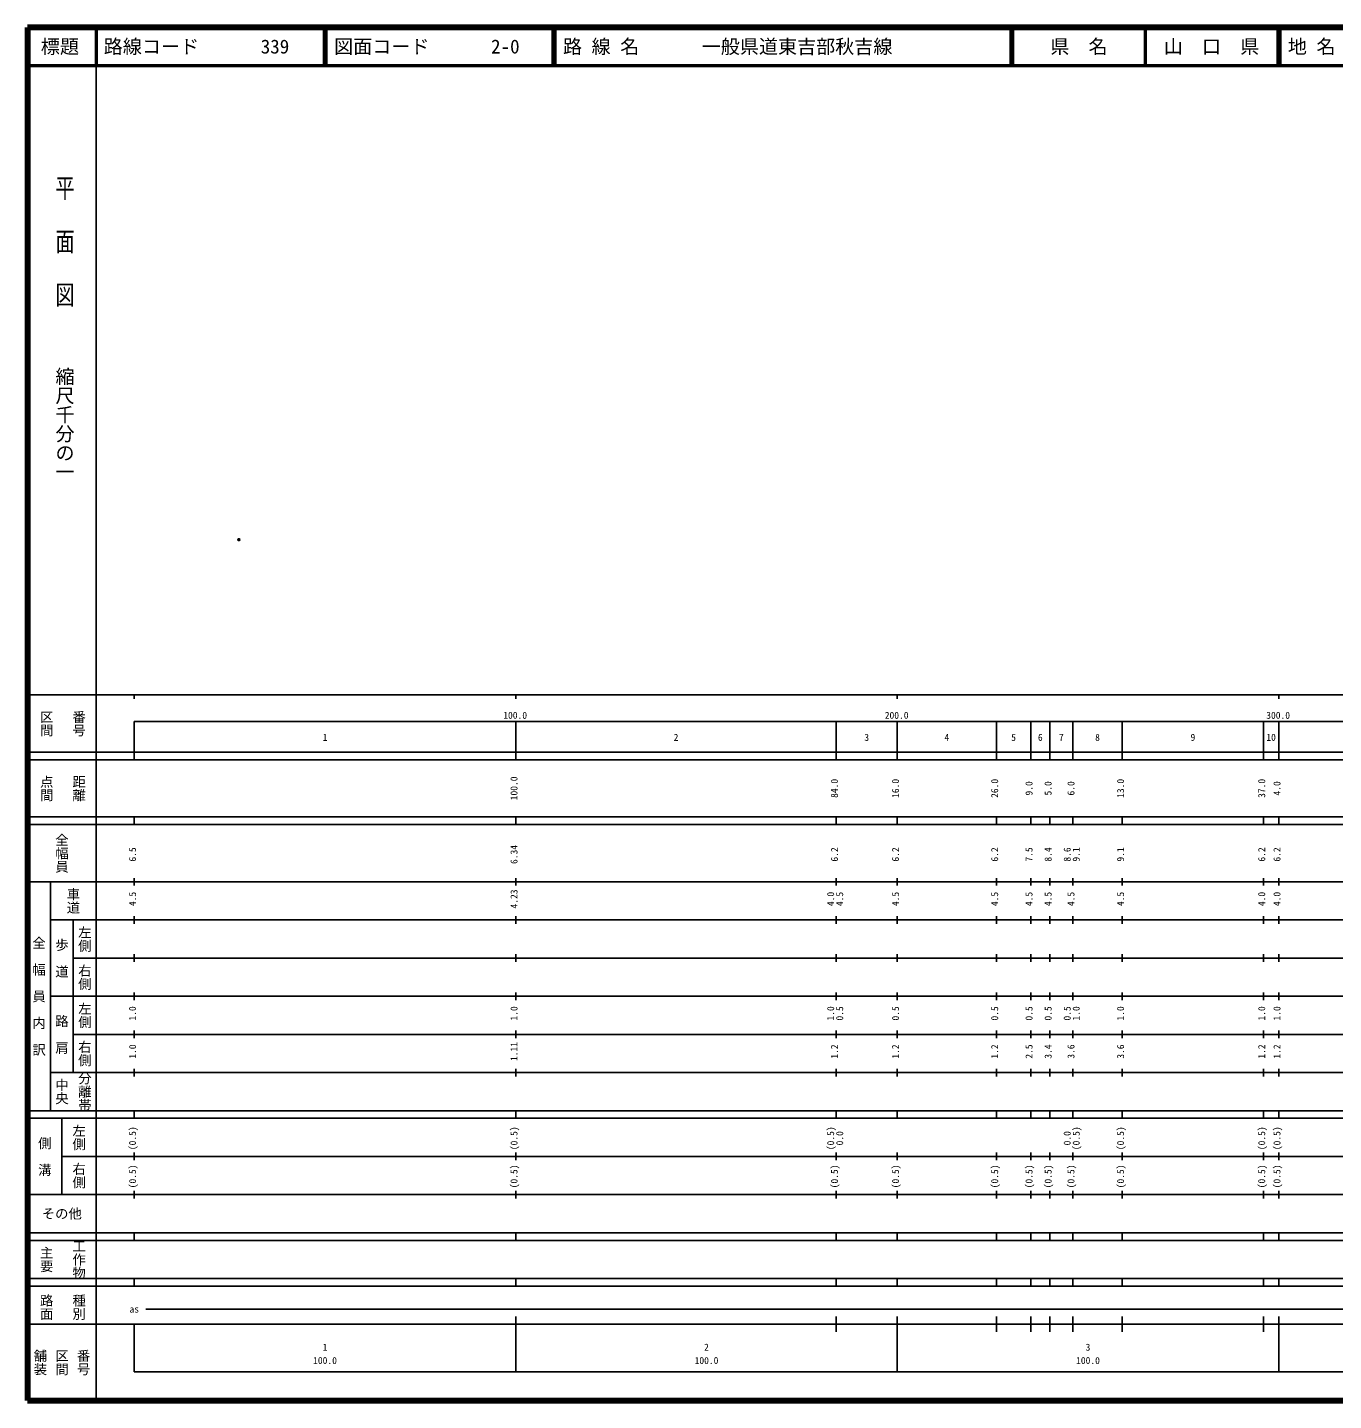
# Model space of a CAD drawing. Units: millimetres on the paper. Extents: x 40 to 680, y 20 to 380.
# Drawn here: x 40 to 382.4, y 20 to 380 of the extents above; entities that cross this region are included whole.
import ezdxf
from ezdxf.enums import TextEntityAlignment as Align

# ---------------------------------------------------------------- set-up
doc = ezdxf.new("R2010")
doc.units = ezdxf.units.MM
doc.header["$PDMODE"] = 32
doc.header["$PDSIZE"] = 0.5
doc.layers.add('M-OTRS', color=6, linetype='Continuous')
doc.layers.add('M-TTL-TXT', color=7, linetype='Continuous')
for name, color, linetype, lineweight in [('M-TTL', 2, 'Continuous', 140), ('M-TTL-BAND', 7, 'Continuous', 25), ('M-TTL-LINE', 7, 'Continuous', 50)]:
    doc.layers.add(name, color=color, linetype=linetype, lineweight=lineweight)
doc.styles.add('@ＭＳ ゴシック', font='')
doc.styles.add('ＭＳ ゴシック', font='')
doc.styles.get('@ＭＳ ゴシック').set_extended_font_data('@MS Gothic')
doc.styles.get('ＭＳ ゴシック').set_extended_font_data('MS Gothic')

msp = doc.modelspace()

# ---------------------------------------------------------------- linework, layer by layer
at = {"layer": 'M-OTRS'}
msp.add_point((95.409, 245.708), dxfattribs=at)
at = {"layer": 'M-TTL'}
for p, q in [((40, 380), (40, 20)), ((680, 380), (40, 380)), ((40, 20), (680, 20))]:
    msp.add_line(p, q, dxfattribs=at)
at = {"layer": 'M-TTL-BAND'}
for p, q in [((58, 370), (58, 20)), ((40, 205), (579, 205)), ((68, 205), (68, 204)), ((168, 205), (168, 204)), ((268, 205), (268, 204)), ((368, 205), (368, 204)), ((68, 198), (579, 198)), ((68, 198), (68, 188)), ((168, 188), (168, 198)), ((252, 188), (252, 198)), ((268, 188), (268, 198)), ((294, 188), (294, 198)), ((303, 188), (303, 198)), ((308, 188), (308, 198)), ((314, 188), (314, 198)), ((327, 188), (327, 198)), ((364, 188), (364, 198)), ((368, 188), (368, 198)), ((40, 190), (579, 190)), ((40, 188), (579, 188)), ((40, 173), (579, 173)), ((68, 171), (68, 173)), ((168, 171), (168, 173)), ((252, 171), (252, 173)), ((268, 171), (268, 173)), ((294, 171), (294, 173)), ((303, 171), (303, 173)), ((308, 171), (308, 173)), ((314, 171), (314, 173)), ((327, 171), (327, 173)), ((364, 171), (364, 173)), ((368, 171), (368, 173)), ((40, 171), (579, 171)), ((40, 156), (579, 156)), ((46, 96), (46, 156)), ((68, 155), (68, 157)), ((168, 155), (168, 157)), ((252, 155), (252, 157)), ((268, 155), (268, 157)), ((294, 155), (294, 157)), ((303, 155), (303, 157)), ((308, 155), (308, 157)), ((314, 155), (314, 157)), ((327, 155), (327, 157)), ((364, 155), (364, 157)), ((368, 155), (368, 157)), ((46, 146), (579, 146)), ((52, 146), (52, 106)), ((68, 145), (68, 147)), ((168, 145), (168, 147)), ((252, 145), (252, 147)), ((268, 145), (268, 147)), ((294, 145), (294, 147)), ((303, 145), (303, 147)), ((308, 145), (308, 147)), ((314, 145), (314, 147)), ((327, 145), (327, 147)), ((364, 145), (364, 147)), ((368, 145), (368, 147)), ((68, 135), (68, 137)), ((168, 135), (168, 137)), ((252, 135), (252, 137)), ((268, 135), (268, 137)), ((294, 135), (294, 137)), ((303, 135), (303, 137)), ((308, 135), (308, 137)), ((314, 135), (314, 137)), ((327, 135), (327, 137)), ((364, 135), (364, 137)), ((368, 135), (368, 137)), ((52, 136), (579, 136)), ((46, 126), (579, 126)), ((68, 125), (68, 127)), ((168, 125), (168, 127)), ((252, 125), (252, 127)), ((268, 125), (268, 127)), ((294, 125), (294, 127)), ((303, 125), (303, 127)), ((308, 125), (308, 127)), ((314, 125), (314, 127)), ((327, 125), (327, 127)), ((364, 125), (364, 127)), ((368, 125), (368, 127)), ((52, 116), (579, 116)), ((68, 115), (68, 117)), ((168, 115), (168, 117)), ((252, 115), (252, 117)), ((268, 115), (268, 117)), ((294, 115), (294, 117)), ((303, 115), (303, 117)), ((308, 115), (308, 117)), ((314, 115), (314, 117)), ((327, 115), (327, 117)), ((364, 115), (364, 117)), ((368, 115), (368, 117)), ((46, 106), (579, 106)), ((68, 105), (68, 107)), ((168, 105), (168, 107)), ((252, 105), (252, 107)), ((268, 105), (268, 107)), ((294, 105), (294, 107)), ((303, 105), (303, 107)), ((308, 105), (308, 107)), ((314, 105), (314, 107)), ((327, 105), (327, 107)), ((364, 105), (364, 107)), ((368, 105), (368, 107)), ((40, 96), (579, 96)), ((40, 94), (579, 94)), ((49, 94), (49, 74)), ((68, 94), (68, 96)), ((168, 94), (168, 96)), ((252, 94), (252, 96)), ((268, 94), (268, 96)), ((294, 94), (294, 96)), ((303, 94), (303, 96)), ((308, 94), (308, 96)), ((314, 94), (314, 96)), ((327, 94), (327, 96)), ((364, 94), (364, 96)), ((368, 94), (368, 96)), ((49, 84), (579, 84)), ((68, 83), (68, 85)), ((168, 83), (168, 85)), ((252, 83), (252, 85)), ((268, 83), (268, 85)), ((294, 83), (294, 85)), ((303, 83), (303, 85)), ((308, 83), (308, 85)), ((314, 83), (314, 85)), ((327, 83), (327, 85)), ((364, 83), (364, 85)), ((368, 83), (368, 85)), ((40, 74), (579, 74)), ((68, 73), (68, 75)), ((168, 73), (168, 75)), ((252, 73), (252, 75)), ((268, 73), (268, 75)), ((294, 73), (294, 75)), ((303, 73), (303, 75)), ((308, 73), (308, 75)), ((314, 73), (314, 75)), ((327, 73), (327, 75)), ((364, 73), (364, 75)), ((368, 73), (368, 75)), ((40, 64), (579, 64)), ((40, 62), (579, 62)), ((68, 62), (68, 64)), ((168, 62), (168, 64)), ((252, 62), (252, 64)), ((268, 62), (268, 64)), ((294, 62), (294, 64)), ((303, 62), (303, 64)), ((308, 62), (308, 64)), ((314, 62), (314, 64)), ((327, 62), (327, 64)), ((364, 62), (364, 64)), ((368, 62), (368, 64)), ((40, 52), (579, 52)), ((68, 50), (68, 52)), ((168, 50), (168, 52)), ((252, 50), (252, 52)), ((268, 50), (268, 52)), ((294, 50), (294, 52)), ((303, 50), (303, 52)), ((308, 50), (308, 52)), ((314, 50), (314, 52)), ((327, 50), (327, 52)), ((364, 50), (364, 52)), ((368, 50), (368, 52)), ((40, 50), (579, 50)), ((71, 44), (565, 44)), ((40, 40), (579, 40)), ((68, 40), (68, 27.5)), ((168, 27.5), (168, 42)), ((252, 38), (252, 42)), ((268, 27.5), (268, 42)), ((294, 38), (294, 42)), ((303, 38), (303, 42)), ((308, 38), (308, 42)), ((314, 38), (314, 42)), ((327, 38), (327, 42)), ((364, 38), (364, 42)), ((368, 27.5), (368, 42)), ((68, 27.5), (579, 27.5))]:
    msp.add_line(p, q, dxfattribs=at)
at = {"layer": 'M-TTL-LINE'}
for p, q in [((58, 380), (58, 370)), ((117.75, 380), (117.75, 370)), ((118.25, 380), (118.25, 370)), ((177.75, 380), (177.75, 370)), ((178.25, 380), (178.25, 370)), ((297.75, 380), (297.75, 370)), ((298.25, 380), (298.25, 370)), ((333, 380), (333, 370)), ((367.75, 380), (367.75, 370)), ((368.25, 380), (368.25, 370)), ((40, 370), (680, 370))]:
    msp.add_line(p, q, dxfattribs=at)

# ---------------------------------------------------------------- texts
at = {"layer": 'M-TTL-BAND', "style": '@ＭＳ ゴシック', "width": 1.4}
msp.add_text('平  面  図', height=3.666, rotation=270, dxfattribs=at).set_placement((49.777, 306.475), align=Align.MIDDLE_RIGHT)
at = {"layer": 'M-TTL-BAND', "style": '@ＭＳ ゴシック'}
msp.add_text('縮尺千分の一', height=3.666, rotation=270, dxfattribs=at).set_placement((49.777, 261.03), align=Align.MIDDLE_RIGHT)
for s, p in [('区間', (45, 197.5)), ('番号', (53.5, 197.5)), ('点間', (45, 180.5)), ('距離', (53.5, 180.5)), ('全幅員', (49, 163.5)), ('車道', (52, 151)), ('左側', (55, 141)), ('全\u3000幅\u3000員\u3000内\u3000訳', (43, 126)), ('歩\u3000道', (49, 136)), ('右側', (55, 131)), ('左側', (55, 121)), ('路\u3000肩', (49, 116)), ('右側', (55, 111)), ('分離帯', (55, 101)), ('中央', (49, 101)), ('左側', (53.5, 89)), ('側\u3000溝', (44.5, 84)), ('右側', (53.5, 79)), ('工作物', (53.5, 57)), ('主要', (45, 57)), ('路面', (45, 44.5)), ('種別', (53.5, 44.5)), ('舗装', (43.333, 30)), ('区間', (49, 30)), ('番号', (54.667, 30))]:
    msp.add_text(s, height=2.566, rotation=270, dxfattribs=at).set_placement(p, align=Align.MIDDLE_CENTER)
at = {"layer": 'M-TTL-BAND', "style": 'ＭＳ ゴシック'}
for s, p in [('100.0', (167.844, 198.195)), ('200.0', (267.844, 198.195)), ('300.0', (367.844, 198.195)), ('1', (118, 192.405)), ('2', (210, 192.405)), ('3', (260, 192.405)), ('4', (281, 192.405)), ('5', (298.5, 192.405)), ('6', (305.5, 192.405)), ('7', (311, 192.405)), ('8', (320.5, 192.405)), ('9', (345.5, 192.405)), ('10', (366, 192.405)), ('as', (68, 42.5)), ('1', (118, 32.523)), ('2', (218, 32.523)), ('3', (318, 32.523)), ('100.0', (118, 29.033)), ('100.0', (218, 29.033)), ('100.0', (318, 29.033))]:
    msp.add_text(s, height=1.833, dxfattribs=at).set_placement(p, align=Align.BOTTOM_CENTER)
for s, p in [('100.0', (169, 180.5)), ('84.0', (253, 180.5)), ('16.0', (269, 180.5)), ('26.0', (295, 180.5)), ('9.0', (304, 180.5)), ('5.0', (309, 180.5)), ('6.0', (315, 180.5)), ('13.0', (328, 180.5)), ('37.0', (365, 180.5)), ('4.0', (369, 180.5)), ('6.5', (69, 163.174)), ('6.34', (169, 163.174)), ('6.2', (253, 163.174)), ('6.2', (269, 163.174)), ('6.2', (295, 163.174)), ('7.5', (304, 163.174)), ('8.4', (309, 163.174)), ('8.6', (314, 163.174)), ('9.1', (316.37, 163.174)), ('9.1', (328, 163.174)), ('6.2', (365, 163.174)), ('6.2', (369, 163.174)), ('4.5', (69, 151.5)), ('4.23', (169, 151.5)), ('4.0', (252, 151.5)), ('4.5', (254.37, 151.5)), ('4.5', (269, 151.5)), ('4.5', (295, 151.5)), ('4.5', (304, 151.5)), ('4.5', (309, 151.5)), ('4.5', (315, 151.5)), ('4.5', (328, 151.5)), ('4.0', (365, 151.5)), ('4.0', (369, 151.5)), ('1.0', (69, 121.5)), ('1.0', (169, 121.5)), ('1.0', (252, 121.5)), ('0.5', (254.37, 121.5)), ('0.5', (269, 121.5)), ('0.5', (295, 121.5)), ('0.5', (304, 121.5)), ('0.5', (309, 121.5)), ('0.5', (314, 121.5)), ('1.0', (316.37, 121.5)), ('1.0', (328, 121.5)), ('1.0', (365, 121.5)), ('1.0', (369, 121.5)), ('1.0', (69, 111.5)), ('1.11', (169, 111.5)), ('1.2', (253, 111.5)), ('1.2', (269, 111.5)), ('1.2', (295, 111.5)), ('2.5', (304, 111.5)), ('3.4', (309, 111.5)), ('3.6', (315, 111.5)), ('3.6', (328, 111.5)), ('1.2', (365, 111.5)), ('1.2', (369, 111.5)), ('(0.5)', (69, 88.764)), ('(0.5)', (169, 88.764)), ('(0.5)', (252, 88.764)), ('0.0', (254.37, 88.764)), ('0.0', (314, 88.764)), ('(0.5)', (316.37, 88.764)), ('(0.5)', (328, 88.764)), ('(0.5)', (365, 88.764)), ('(0.5)', (369, 88.764)), ('(0.5)', (69, 78.764)), ('(0.5)', (169, 78.764)), ('(0.5)', (253, 78.764)), ('(0.5)', (269, 78.764)), ('(0.5)', (295, 78.764)), ('(0.5)', (304, 78.764)), ('(0.5)', (309, 78.764)), ('(0.5)', (315, 78.764)), ('(0.5)', (328, 78.764)), ('(0.5)', (365, 78.764)), ('(0.5)', (369, 78.764))]:
    msp.add_text(s, height=1.833, rotation=90, dxfattribs=at).set_placement(p, align=Align.BOTTOM_CENTER)
msp.add_text('その他', height=2.566, dxfattribs=at).set_placement((49, 69), align=Align.MIDDLE_CENTER)
at = {"layer": 'M-TTL-TXT', "style": 'ＭＳ ゴシック'}
for s, p in [('標題', (48.5, 375)), ('県\u3000名', (315.625, 375)), ('山\u3000口\u3000県', (350.375, 375))]:
    msp.add_text(s, height=3.666, dxfattribs=at).set_placement(p, align=Align.MIDDLE_CENTER)
for s, p in [('路線コード', (60, 375)), ('339', (101.142, 375)), ('図面コード', (120.38, 375)), ('2-0', (161.521, 375)), ('路 線 名', (180.38, 375)), ('一般県道東吉部秋吉線', (216.734, 375)), ('地 名', (370.38, 375))]:
    msp.add_text(s, height=3.666, dxfattribs=at).set_placement(p, align=Align.MIDDLE_LEFT)

doc.saveas('drawing.dxf')
